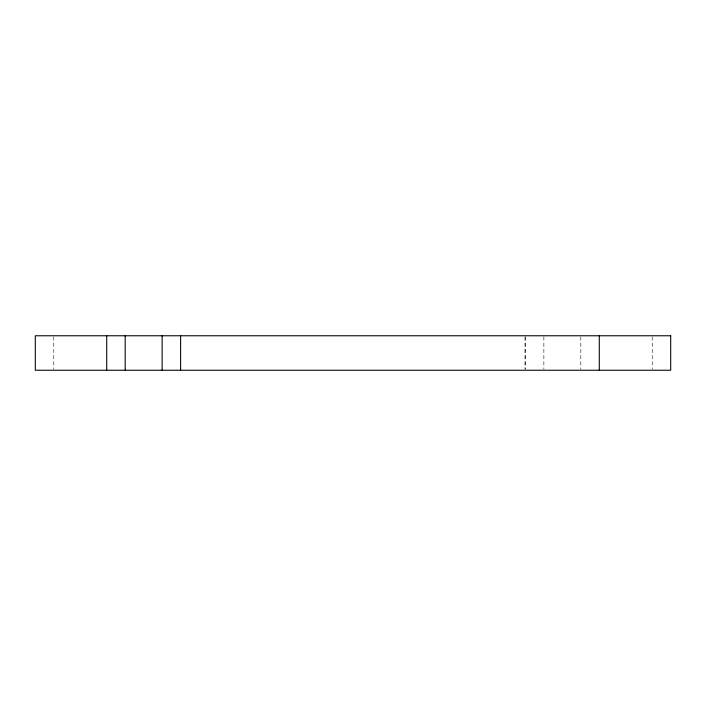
<?xml version="1.0" encoding="UTF-8"?>
<svg xmlns="http://www.w3.org/2000/svg" width="706" height="706" viewBox="0 0 706 706"><rect width="100%" height="100%" fill="white"/><g stroke="black" fill="none" stroke-linecap="round" stroke-linejoin="round"><path stroke-width="0.53" stroke-dasharray="3.53 2.65" d="M652.229 336.841L652.229 369.159M580.809 336.841L580.809 369.159M543.867 336.841L543.867 369.159M525.388 336.841L525.388 369.159M524.99 336.841L524.99 369.159M53.771 336.841L53.771 369.159"/><path stroke-width="1.06" d="M599.279 335.765L599.279 370.235M180.604 335.765L180.604 370.235M162.133 335.765L162.133 370.235M125.191 335.765L125.191 370.235M106.721 335.765L106.721 370.235M670.7 335.765L35.3 335.765L35.3 370.235L670.7 370.235L670.7 335.765"/></g></svg>
